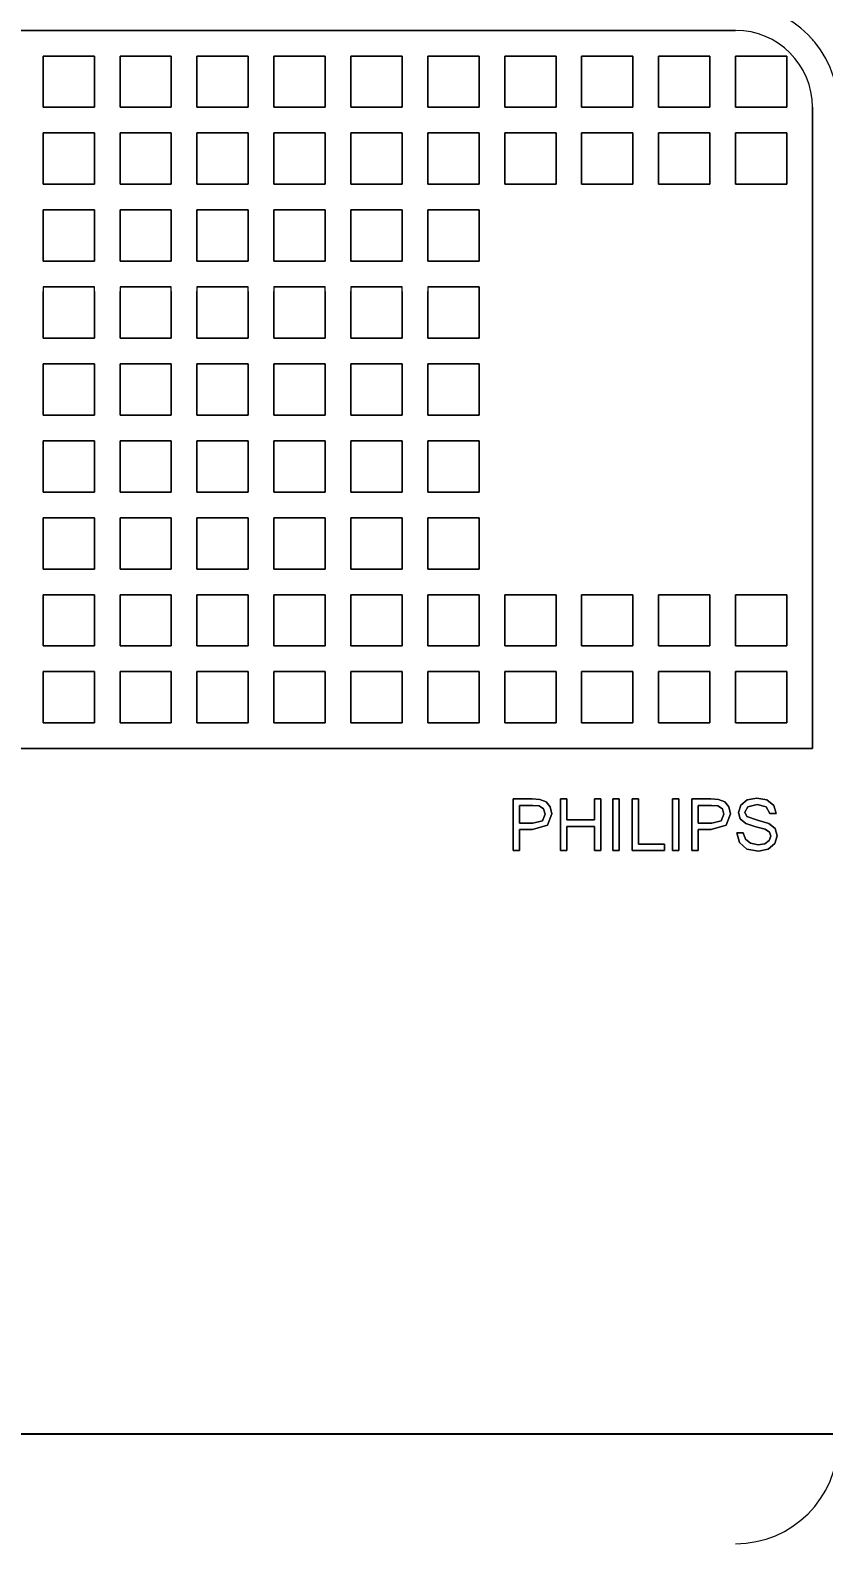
# Model space of a CAD drawing. Header units: millimetres. Extents: x -153298 to 620751, y -313239 to 250031.
# Drawn here: x 91790.9 to 91945.6, y -292047.8 to -291752.7 of the extents above; entities that cross this region are included whole.
import ezdxf

# ---------------------------------------------------------------- set-up
doc = ezdxf.new("R2010")
doc.units = ezdxf.units.MM
doc.layers.add('A-ANNO-DIMS', color=7, linetype='Continuous', lineweight=9)
doc.layers.add('E-LITE-EQPM', color=7, linetype='Continuous', lineweight=35)
doc.styles.add('Arial_2', font='arial.ttf', dxfattribs={"height": 3})
doc.dimstyles.new('DPA-DIM-3_0_T-T', dxfattribs={"dimscale": 304.8, "dimtxt": 306.07782, "dimasz": 0.656168, "dimexe": 0.656168, "dimexo": 0.0625, "dimgap": 0.164042, "dimtad": 1, "dimdec": 0, "dimzin": 0, "dimdsep": 46, "dimtxsty": 'Arial_2', "dimblk1": 'OBLIQUE', "dimblk2": 'OBLIQUE', "dimsah": 1, "dimcen": 0.09, "dimdle": 0.656168, "dimclrd": 7, "dimclre": 7, "dimclrt": 7, "dimadec": 8, "dimazin": 0, "dimtfac": 1, "dimtdec": 4, "dimtix": 1, "dimtmove": 0, "dimatfit": 3, "dimfxl": 1.312336, "dimfxlon": 1, "dimtvp": 1, "dimtolj": 1, "dimtzin": 0, "dimarcsym": 2})

# ---------------------------------------------------------------- blocks, each defined once
blk = doc.blocks.new('ACM_L18 - LED Flood Light Luminaire - ACM_L18 - LED Flood Light Luminaire-V253-2120-01 ENTRANCE 1 SECTION A')
at = {"layer": 'E-LITE-EQPM', "color": 7, "lineweight": 20}
for p, q in [((-891731.88, 104694), (-891321.88, 104694)), ((-891321.88, 104694), (-891731.88, 104694)), ((-891446.88, 104689), (-891456.88, 104689)), ((-891456.88, 104689), (-891456.88, 104679)), ((-891456.88, 104679), (-891456.88, 104689)), ((-891456.88, 104689), (-891446.88, 104689)), ((-891446.88, 104679), (-891446.88, 104689)), ((-891446.88, 104689), (-891446.88, 104679)), ((-891431.88, 104689), (-891441.88, 104689)), ((-891441.88, 104689), (-891441.88, 104679)), ((-891441.88, 104679), (-891441.88, 104689)), ((-891441.88, 104689), (-891431.88, 104689)), ((-891431.88, 104679), (-891431.88, 104689)), ((-891431.88, 104689), (-891431.88, 104679)), ((-891416.88, 104689), (-891426.88, 104689)), ((-891426.88, 104689), (-891426.88, 104679)), ((-891426.88, 104679), (-891426.88, 104689)), ((-891426.88, 104689), (-891416.88, 104689)), ((-891416.88, 104679), (-891416.88, 104689)), ((-891416.88, 104689), (-891416.88, 104679)), ((-891401.88, 104689), (-891411.88, 104689)), ((-891411.88, 104689), (-891411.88, 104679)), ((-891411.88, 104679), (-891411.88, 104689)), ((-891411.88, 104689), (-891401.88, 104689)), ((-891401.88, 104679), (-891401.88, 104689)), ((-891401.88, 104689), (-891401.88, 104679)), ((-891386.88, 104689), (-891396.88, 104689)), ((-891396.88, 104689), (-891396.88, 104679)), ((-891396.88, 104679), (-891396.88, 104689)), ((-891396.88, 104689), (-891386.88, 104689)), ((-891386.88, 104679), (-891386.88, 104689)), ((-891386.88, 104689), (-891386.88, 104679)), ((-891371.88, 104689), (-891381.88, 104689)), ((-891381.88, 104689), (-891381.88, 104679)), ((-891381.88, 104679), (-891381.88, 104689)), ((-891381.88, 104689), (-891371.88, 104689)), ((-891371.88, 104679), (-891371.88, 104689)), ((-891371.88, 104689), (-891371.88, 104679)), ((-891356.88, 104689), (-891366.88, 104689)), ((-891366.88, 104689), (-891366.88, 104679)), ((-891366.88, 104679), (-891366.88, 104689)), ((-891366.88, 104689), (-891356.88, 104689)), ((-891356.88, 104679), (-891356.88, 104689)), ((-891356.88, 104689), (-891356.88, 104679)), ((-891341.88, 104689), (-891351.88, 104689)), ((-891351.88, 104689), (-891351.88, 104679)), ((-891351.88, 104679), (-891351.88, 104689)), ((-891351.88, 104689), (-891341.88, 104689)), ((-891341.88, 104679), (-891341.88, 104689)), ((-891341.88, 104689), (-891341.88, 104679)), ((-891326.88, 104689), (-891336.88, 104689)), ((-891336.88, 104689), (-891336.88, 104679)), ((-891336.88, 104679), (-891336.88, 104689)), ((-891336.88, 104689), (-891326.88, 104689)), ((-891326.88, 104679), (-891326.88, 104689)), ((-891326.88, 104689), (-891326.88, 104679)), ((-891311.88, 104689), (-891321.88, 104689)), ((-891321.88, 104689), (-891321.88, 104679)), ((-891321.88, 104679), (-891321.88, 104689)), ((-891321.88, 104689), (-891311.88, 104689)), ((-891311.88, 104679), (-891311.88, 104689)), ((-891311.88, 104689), (-891311.88, 104679)), ((-891456.88, 104679), (-891446.88, 104679)), ((-891446.88, 104679), (-891456.88, 104679)), ((-891441.88, 104679), (-891431.88, 104679)), ((-891431.88, 104679), (-891441.88, 104679)), ((-891426.88, 104679), (-891416.88, 104679)), ((-891416.88, 104679), (-891426.88, 104679)), ((-891411.88, 104679), (-891401.88, 104679)), ((-891401.88, 104679), (-891411.88, 104679)), ((-891396.88, 104679), (-891386.88, 104679)), ((-891386.88, 104679), (-891396.88, 104679)), ((-891381.88, 104679), (-891371.88, 104679)), ((-891371.88, 104679), (-891381.88, 104679)), ((-891366.88, 104679), (-891356.88, 104679)), ((-891356.88, 104679), (-891366.88, 104679)), ((-891351.88, 104679), (-891341.88, 104679)), ((-891341.88, 104679), (-891351.88, 104679)), ((-891336.88, 104679), (-891326.88, 104679)), ((-891326.88, 104679), (-891336.88, 104679)), ((-891321.88, 104679), (-891311.88, 104679)), ((-891311.88, 104679), (-891321.88, 104679)), ((-891306.88, 104679), (-891306.88, 104554)), ((-891306.88, 104554), (-891306.88, 104679)), ((-891446.88, 104674), (-891456.88, 104674)), ((-891456.88, 104674), (-891456.88, 104664)), ((-891456.88, 104664), (-891456.88, 104674)), ((-891456.88, 104674), (-891446.88, 104674)), ((-891446.88, 104664), (-891446.88, 104674)), ((-891446.88, 104674), (-891446.88, 104664)), ((-891431.88, 104674), (-891441.88, 104674)), ((-891441.88, 104674), (-891441.88, 104664)), ((-891441.88, 104664), (-891441.88, 104674)), ((-891441.88, 104674), (-891431.88, 104674)), ((-891431.88, 104664), (-891431.88, 104674)), ((-891431.88, 104674), (-891431.88, 104664)), ((-891416.88, 104674), (-891426.88, 104674)), ((-891426.88, 104674), (-891426.88, 104664)), ((-891426.88, 104664), (-891426.88, 104674)), ((-891426.88, 104674), (-891416.88, 104674)), ((-891416.88, 104664), (-891416.88, 104674)), ((-891416.88, 104674), (-891416.88, 104664)), ((-891401.88, 104674), (-891411.88, 104674)), ((-891411.88, 104674), (-891411.88, 104664)), ((-891411.88, 104664), (-891411.88, 104674)), ((-891411.88, 104674), (-891401.88, 104674)), ((-891401.88, 104664), (-891401.88, 104674)), ((-891401.88, 104674), (-891401.88, 104664)), ((-891386.88, 104674), (-891396.88, 104674)), ((-891396.88, 104674), (-891396.88, 104664)), ((-891396.88, 104664), (-891396.88, 104674)), ((-891396.88, 104674), (-891386.88, 104674)), ((-891386.88, 104664), (-891386.88, 104674)), ((-891386.88, 104674), (-891386.88, 104664)), ((-891371.88, 104674), (-891381.88, 104674)), ((-891381.88, 104674), (-891381.88, 104664)), ((-891381.88, 104664), (-891381.88, 104674)), ((-891381.88, 104674), (-891371.88, 104674)), ((-891371.88, 104664), (-891371.88, 104674)), ((-891371.88, 104674), (-891371.88, 104664)), ((-891356.88, 104674), (-891366.88, 104674)), ((-891366.88, 104674), (-891366.88, 104664)), ((-891366.88, 104664), (-891366.88, 104674)), ((-891366.88, 104674), (-891356.88, 104674)), ((-891356.88, 104664), (-891356.88, 104674)), ((-891356.88, 104674), (-891356.88, 104664)), ((-891341.88, 104674), (-891351.88, 104674)), ((-891351.88, 104674), (-891351.88, 104664)), ((-891351.88, 104664), (-891351.88, 104674)), ((-891351.88, 104674), (-891341.88, 104674)), ((-891341.88, 104664), (-891341.88, 104674)), ((-891341.88, 104674), (-891341.88, 104664)), ((-891326.88, 104674), (-891336.88, 104674)), ((-891336.88, 104674), (-891336.88, 104664)), ((-891336.88, 104664), (-891336.88, 104674)), ((-891336.88, 104674), (-891326.88, 104674)), ((-891326.88, 104664), (-891326.88, 104674)), ((-891326.88, 104674), (-891326.88, 104664)), ((-891311.88, 104674), (-891321.88, 104674)), ((-891321.88, 104674), (-891321.88, 104664)), ((-891321.88, 104664), (-891321.88, 104674)), ((-891321.88, 104674), (-891311.88, 104674)), ((-891311.88, 104664), (-891311.88, 104674)), ((-891311.88, 104674), (-891311.88, 104664)), ((-891456.88, 104664), (-891446.88, 104664)), ((-891446.88, 104664), (-891456.88, 104664)), ((-891441.88, 104664), (-891431.88, 104664)), ((-891431.88, 104664), (-891441.88, 104664)), ((-891426.88, 104664), (-891416.88, 104664)), ((-891416.88, 104664), (-891426.88, 104664)), ((-891411.88, 104664), (-891401.88, 104664)), ((-891401.88, 104664), (-891411.88, 104664)), ((-891396.88, 104664), (-891386.88, 104664)), ((-891386.88, 104664), (-891396.88, 104664)), ((-891381.88, 104664), (-891371.88, 104664)), ((-891371.88, 104664), (-891381.88, 104664)), ((-891366.88, 104664), (-891356.88, 104664)), ((-891356.88, 104664), (-891366.88, 104664)), ((-891351.88, 104664), (-891341.88, 104664)), ((-891341.88, 104664), (-891351.88, 104664)), ((-891336.88, 104664), (-891326.88, 104664)), ((-891326.88, 104664), (-891336.88, 104664)), ((-891321.88, 104664), (-891311.88, 104664)), ((-891311.88, 104664), (-891321.88, 104664)), ((-891446.88, 104659), (-891456.88, 104659)), ((-891456.88, 104659), (-891456.88, 104649)), ((-891456.88, 104649), (-891456.88, 104659)), ((-891456.88, 104659), (-891446.88, 104659)), ((-891446.88, 104649), (-891446.88, 104659)), ((-891446.88, 104659), (-891446.88, 104649)), ((-891431.88, 104659), (-891441.88, 104659)), ((-891441.88, 104659), (-891441.88, 104649)), ((-891441.88, 104649), (-891441.88, 104659)), ((-891441.88, 104659), (-891431.88, 104659)), ((-891431.88, 104649), (-891431.88, 104659)), ((-891431.88, 104659), (-891431.88, 104649)), ((-891416.88, 104659), (-891426.88, 104659)), ((-891426.88, 104659), (-891426.88, 104649)), ((-891426.88, 104649), (-891426.88, 104659)), ((-891426.88, 104659), (-891416.88, 104659)), ((-891416.88, 104649), (-891416.88, 104659)), ((-891416.88, 104659), (-891416.88, 104649)), ((-891401.88, 104659), (-891411.88, 104659)), ((-891411.88, 104659), (-891411.88, 104649)), ((-891411.88, 104649), (-891411.88, 104659)), ((-891411.88, 104659), (-891401.88, 104659)), ((-891401.88, 104649), (-891401.88, 104659)), ((-891401.88, 104659), (-891401.88, 104649)), ((-891386.88, 104659), (-891396.88, 104659)), ((-891396.88, 104659), (-891396.88, 104649)), ((-891396.88, 104649), (-891396.88, 104659)), ((-891396.88, 104659), (-891386.88, 104659)), ((-891386.88, 104649), (-891386.88, 104659)), ((-891386.88, 104659), (-891386.88, 104649)), ((-891371.88, 104659), (-891381.88, 104659)), ((-891381.88, 104659), (-891381.88, 104649)), ((-891381.88, 104649), (-891381.88, 104659)), ((-891381.88, 104659), (-891371.88, 104659)), ((-891371.88, 104649), (-891371.88, 104659)), ((-891371.88, 104659), (-891371.88, 104649)), ((-891456.88, 104649), (-891446.88, 104649)), ((-891446.88, 104649), (-891456.88, 104649)), ((-891441.88, 104649), (-891431.88, 104649)), ((-891431.88, 104649), (-891441.88, 104649)), ((-891426.88, 104649), (-891416.88, 104649)), ((-891416.88, 104649), (-891426.88, 104649)), ((-891411.88, 104649), (-891401.88, 104649)), ((-891401.88, 104649), (-891411.88, 104649)), ((-891396.88, 104649), (-891386.88, 104649)), ((-891386.88, 104649), (-891396.88, 104649)), ((-891381.88, 104649), (-891371.88, 104649)), ((-891371.88, 104649), (-891381.88, 104649)), ((-891446.88, 104644), (-891456.88, 104644)), ((-891456.88, 104644), (-891456.88, 104634)), ((-891456.88, 104644), (-891446.88, 104644)), ((-891456.88, 104634), (-891456.88, 104643.07)), ((-891446.88, 104634), (-891446.88, 104644)), ((-891446.88, 104643.07), (-891446.88, 104634)), ((-891431.88, 104644), (-891441.88, 104644)), ((-891441.88, 104644), (-891441.88, 104634)), ((-891441.88, 104644), (-891431.88, 104644)), ((-891441.88, 104634), (-891441.88, 104643.07)), ((-891431.88, 104634), (-891431.88, 104644)), ((-891431.88, 104643.07), (-891431.88, 104634)), ((-891416.88, 104644), (-891426.88, 104644)), ((-891426.88, 104644), (-891426.88, 104634)), ((-891426.88, 104644), (-891416.88, 104644)), ((-891426.88, 104634), (-891426.88, 104643.07)), ((-891416.88, 104634), (-891416.88, 104644)), ((-891416.88, 104643.07), (-891416.88, 104634)), ((-891401.88, 104644), (-891411.88, 104644)), ((-891411.88, 104644), (-891411.88, 104634)), ((-891411.88, 104644), (-891401.88, 104644)), ((-891411.88, 104634), (-891411.88, 104643.07)), ((-891401.88, 104634), (-891401.88, 104644)), ((-891401.88, 104643.07), (-891401.88, 104634)), ((-891386.88, 104644), (-891396.88, 104644)), ((-891396.88, 104644), (-891396.88, 104634)), ((-891396.88, 104644), (-891386.88, 104644)), ((-891396.88, 104634), (-891396.88, 104643.07)), ((-891386.88, 104634), (-891386.88, 104644)), ((-891386.88, 104643.07), (-891386.88, 104634)), ((-891371.88, 104644), (-891381.88, 104644)), ((-891381.88, 104644), (-891381.88, 104634)), ((-891381.88, 104644), (-891371.88, 104644)), ((-891381.88, 104634), (-891381.88, 104643.07)), ((-891371.88, 104634), (-891371.88, 104644)), ((-891371.88, 104644), (-891371.88, 104634)), ((-891456.88, 104634), (-891446.88, 104634)), ((-891446.88, 104634), (-891456.88, 104634)), ((-891441.88, 104634), (-891431.88, 104634)), ((-891431.88, 104634), (-891441.88, 104634)), ((-891426.88, 104634), (-891416.88, 104634)), ((-891416.88, 104634), (-891426.88, 104634)), ((-891411.88, 104634), (-891401.88, 104634)), ((-891401.88, 104634), (-891411.88, 104634)), ((-891396.88, 104634), (-891386.88, 104634)), ((-891386.88, 104634), (-891396.88, 104634)), ((-891381.88, 104634), (-891371.88, 104634)), ((-891371.88, 104634), (-891381.88, 104634)), ((-891446.88, 104629), (-891456.88, 104629)), ((-891456.88, 104629), (-891456.88, 104619)), ((-891456.88, 104619), (-891456.88, 104629)), ((-891456.88, 104629), (-891446.88, 104629)), ((-891446.88, 104619), (-891446.88, 104629)), ((-891446.88, 104629), (-891446.88, 104619)), ((-891431.88, 104629), (-891441.88, 104629)), ((-891441.88, 104629), (-891441.88, 104619)), ((-891441.88, 104619), (-891441.88, 104629)), ((-891441.88, 104629), (-891431.88, 104629)), ((-891431.88, 104619), (-891431.88, 104629)), ((-891431.88, 104629), (-891431.88, 104619)), ((-891416.88, 104629), (-891426.88, 104629)), ((-891426.88, 104629), (-891426.88, 104619)), ((-891426.88, 104619), (-891426.88, 104629)), ((-891426.88, 104629), (-891416.88, 104629)), ((-891416.88, 104619), (-891416.88, 104629)), ((-891416.88, 104629), (-891416.88, 104619)), ((-891401.88, 104629), (-891411.88, 104629)), ((-891411.88, 104629), (-891411.88, 104619)), ((-891411.88, 104619), (-891411.88, 104629)), ((-891411.88, 104629), (-891401.88, 104629)), ((-891401.88, 104619), (-891401.88, 104629)), ((-891401.88, 104629), (-891401.88, 104619)), ((-891386.88, 104629), (-891396.88, 104629)), ((-891396.88, 104629), (-891396.88, 104619)), ((-891396.88, 104619), (-891396.88, 104629)), ((-891396.88, 104629), (-891386.88, 104629)), ((-891386.88, 104619), (-891386.88, 104629)), ((-891386.88, 104629), (-891386.88, 104619)), ((-891371.88, 104629), (-891381.88, 104629)), ((-891381.88, 104629), (-891381.88, 104619)), ((-891381.88, 104619), (-891381.88, 104629)), ((-891381.88, 104629), (-891371.88, 104629)), ((-891371.88, 104619), (-891371.88, 104629)), ((-891371.88, 104629), (-891371.88, 104619)), ((-891456.88, 104619), (-891446.88, 104619)), ((-891446.88, 104619), (-891456.88, 104619)), ((-891441.88, 104619), (-891431.88, 104619)), ((-891431.88, 104619), (-891441.88, 104619)), ((-891426.88, 104619), (-891416.88, 104619)), ((-891416.88, 104619), (-891426.88, 104619)), ((-891411.88, 104619), (-891401.88, 104619)), ((-891401.88, 104619), (-891411.88, 104619)), ((-891396.88, 104619), (-891386.88, 104619)), ((-891386.88, 104619), (-891396.88, 104619)), ((-891381.88, 104619), (-891371.88, 104619)), ((-891371.88, 104619), (-891381.88, 104619)), ((-891446.88, 104614), (-891456.88, 104614)), ((-891456.88, 104614), (-891456.88, 104604)), ((-891456.88, 104604), (-891456.88, 104614)), ((-891456.88, 104614), (-891446.88, 104614)), ((-891446.88, 104604), (-891446.88, 104614)), ((-891446.88, 104614), (-891446.88, 104604)), ((-891431.88, 104614), (-891441.88, 104614)), ((-891441.88, 104614), (-891441.88, 104604)), ((-891441.88, 104604), (-891441.88, 104614)), ((-891441.88, 104614), (-891431.88, 104614)), ((-891431.88, 104604), (-891431.88, 104614)), ((-891431.88, 104614), (-891431.88, 104604)), ((-891416.88, 104614), (-891426.88, 104614)), ((-891426.88, 104614), (-891426.88, 104604)), ((-891426.88, 104604), (-891426.88, 104614)), ((-891426.88, 104614), (-891416.88, 104614)), ((-891416.88, 104604), (-891416.88, 104614)), ((-891416.88, 104614), (-891416.88, 104604)), ((-891401.88, 104614), (-891411.88, 104614)), ((-891411.88, 104614), (-891411.88, 104604)), ((-891411.88, 104604), (-891411.88, 104614)), ((-891411.88, 104614), (-891401.88, 104614)), ((-891401.88, 104604), (-891401.88, 104614)), ((-891401.88, 104614), (-891401.88, 104604)), ((-891386.88, 104614), (-891396.88, 104614)), ((-891396.88, 104614), (-891396.88, 104604)), ((-891396.88, 104604), (-891396.88, 104614)), ((-891396.88, 104614), (-891386.88, 104614)), ((-891386.88, 104604), (-891386.88, 104614)), ((-891386.88, 104614), (-891386.88, 104604)), ((-891371.88, 104614), (-891381.88, 104614)), ((-891381.88, 104614), (-891381.88, 104604)), ((-891381.88, 104604), (-891381.88, 104614)), ((-891381.88, 104614), (-891371.88, 104614)), ((-891371.88, 104604), (-891371.88, 104614)), ((-891371.88, 104614), (-891371.88, 104604)), ((-891456.88, 104604), (-891446.88, 104604)), ((-891446.88, 104604), (-891456.88, 104604)), ((-891441.88, 104604), (-891431.88, 104604)), ((-891431.88, 104604), (-891441.88, 104604)), ((-891426.88, 104604), (-891416.88, 104604)), ((-891416.88, 104604), (-891426.88, 104604)), ((-891411.88, 104604), (-891401.88, 104604)), ((-891401.88, 104604), (-891411.88, 104604)), ((-891396.88, 104604), (-891386.88, 104604)), ((-891386.88, 104604), (-891396.88, 104604)), ((-891381.88, 104604), (-891371.88, 104604)), ((-891371.88, 104604), (-891381.88, 104604)), ((-891446.88, 104599), (-891456.88, 104599)), ((-891456.88, 104599), (-891456.88, 104589)), ((-891456.88, 104589), (-891456.88, 104599)), ((-891456.88, 104599), (-891446.88, 104599)), ((-891446.88, 104589), (-891446.88, 104599)), ((-891446.88, 104599), (-891446.88, 104589)), ((-891431.88, 104599), (-891441.88, 104599)), ((-891441.88, 104599), (-891441.88, 104589)), ((-891441.88, 104589), (-891441.88, 104599)), ((-891441.88, 104599), (-891431.88, 104599)), ((-891431.88, 104589), (-891431.88, 104599)), ((-891431.88, 104599), (-891431.88, 104589)), ((-891416.88, 104599), (-891426.88, 104599)), ((-891426.88, 104599), (-891426.88, 104589)), ((-891426.88, 104589), (-891426.88, 104599)), ((-891426.88, 104599), (-891416.88, 104599)), ((-891416.88, 104589), (-891416.88, 104599)), ((-891416.88, 104599), (-891416.88, 104589)), ((-891401.88, 104599), (-891411.88, 104599)), ((-891411.88, 104599), (-891411.88, 104589)), ((-891411.88, 104589), (-891411.88, 104599)), ((-891411.88, 104599), (-891401.88, 104599)), ((-891401.88, 104589), (-891401.88, 104599)), ((-891401.88, 104599), (-891401.88, 104589)), ((-891386.88, 104599), (-891396.88, 104599)), ((-891396.88, 104599), (-891396.88, 104589)), ((-891396.88, 104589), (-891396.88, 104599)), ((-891396.88, 104599), (-891386.88, 104599)), ((-891386.88, 104589), (-891386.88, 104599)), ((-891386.88, 104599), (-891386.88, 104589)), ((-891371.88, 104599), (-891381.88, 104599)), ((-891381.88, 104599), (-891381.88, 104589)), ((-891381.88, 104589), (-891381.88, 104599)), ((-891381.88, 104599), (-891371.88, 104599)), ((-891371.88, 104589), (-891371.88, 104599)), ((-891371.88, 104599), (-891371.88, 104589)), ((-891456.88, 104589), (-891446.88, 104589)), ((-891446.88, 104589), (-891456.88, 104589)), ((-891441.88, 104589), (-891431.88, 104589)), ((-891431.88, 104589), (-891441.88, 104589)), ((-891426.88, 104589), (-891416.88, 104589)), ((-891416.88, 104589), (-891426.88, 104589)), ((-891411.88, 104589), (-891401.88, 104589)), ((-891401.88, 104589), (-891411.88, 104589)), ((-891396.88, 104589), (-891386.88, 104589)), ((-891386.88, 104589), (-891396.88, 104589)), ((-891381.88, 104589), (-891371.88, 104589)), ((-891371.88, 104589), (-891381.88, 104589)), ((-891446.88, 104584), (-891456.88, 104584)), ((-891456.88, 104584), (-891456.88, 104574)), ((-891456.88, 104574), (-891456.88, 104584)), ((-891456.88, 104584), (-891446.88, 104584)), ((-891446.88, 104574), (-891446.88, 104584)), ((-891446.88, 104584), (-891446.88, 104574)), ((-891431.88, 104584), (-891441.88, 104584)), ((-891441.88, 104584), (-891441.88, 104574)), ((-891441.88, 104574), (-891441.88, 104584)), ((-891441.88, 104584), (-891431.88, 104584)), ((-891431.88, 104574), (-891431.88, 104584)), ((-891431.88, 104584), (-891431.88, 104574)), ((-891416.88, 104584), (-891426.88, 104584)), ((-891426.88, 104584), (-891426.88, 104574)), ((-891426.88, 104574), (-891426.88, 104584)), ((-891426.88, 104584), (-891416.88, 104584)), ((-891416.88, 104574), (-891416.88, 104584)), ((-891416.88, 104584), (-891416.88, 104574)), ((-891401.88, 104584), (-891411.88, 104584)), ((-891411.88, 104584), (-891411.88, 104574)), ((-891411.88, 104574), (-891411.88, 104584)), ((-891411.88, 104584), (-891401.88, 104584)), ((-891401.88, 104574), (-891401.88, 104584)), ((-891401.88, 104584), (-891401.88, 104574)), ((-891386.88, 104584), (-891396.88, 104584)), ((-891396.88, 104584), (-891396.88, 104574)), ((-891396.88, 104574), (-891396.88, 104584)), ((-891396.88, 104584), (-891386.88, 104584)), ((-891386.88, 104574), (-891386.88, 104584)), ((-891386.88, 104584), (-891386.88, 104574)), ((-891371.88, 104584), (-891381.88, 104584)), ((-891381.88, 104584), (-891381.88, 104574)), ((-891381.88, 104574), (-891381.88, 104584)), ((-891381.88, 104584), (-891371.88, 104584)), ((-891371.88, 104574), (-891371.88, 104584)), ((-891371.88, 104584), (-891371.88, 104574)), ((-891356.88, 104584), (-891366.88, 104584)), ((-891366.88, 104584), (-891366.88, 104574)), ((-891366.88, 104574), (-891366.88, 104584)), ((-891366.88, 104584), (-891356.88, 104584)), ((-891356.88, 104574), (-891356.88, 104584)), ((-891356.88, 104584), (-891356.88, 104574)), ((-891341.88, 104584), (-891351.88, 104584)), ((-891351.88, 104584), (-891351.88, 104574)), ((-891351.88, 104574), (-891351.88, 104584)), ((-891351.88, 104584), (-891341.88, 104584)), ((-891341.88, 104574), (-891341.88, 104584)), ((-891341.88, 104584), (-891341.88, 104574)), ((-891326.88, 104584), (-891336.88, 104584)), ((-891336.88, 104584), (-891336.88, 104574)), ((-891336.88, 104574), (-891336.88, 104584)), ((-891336.88, 104584), (-891326.88, 104584)), ((-891326.88, 104574), (-891326.88, 104584)), ((-891326.88, 104584), (-891326.88, 104574)), ((-891311.88, 104584), (-891321.88, 104584)), ((-891321.88, 104584), (-891321.88, 104574)), ((-891321.88, 104574), (-891321.88, 104584)), ((-891321.88, 104584), (-891311.88, 104584)), ((-891311.88, 104574), (-891311.88, 104584)), ((-891311.88, 104584), (-891311.88, 104574)), ((-891456.88, 104574), (-891446.88, 104574)), ((-891446.88, 104574), (-891456.88, 104574)), ((-891441.88, 104574), (-891431.88, 104574)), ((-891431.88, 104574), (-891441.88, 104574)), ((-891426.88, 104574), (-891416.88, 104574)), ((-891416.88, 104574), (-891426.88, 104574)), ((-891411.88, 104574), (-891401.88, 104574)), ((-891401.88, 104574), (-891411.88, 104574)), ((-891396.88, 104574), (-891386.88, 104574)), ((-891386.88, 104574), (-891396.88, 104574)), ((-891381.88, 104574), (-891371.88, 104574)), ((-891371.88, 104574), (-891381.88, 104574)), ((-891366.88, 104574), (-891356.88, 104574)), ((-891356.88, 104574), (-891366.88, 104574)), ((-891351.88, 104574), (-891341.88, 104574)), ((-891341.88, 104574), (-891351.88, 104574)), ((-891336.88, 104574), (-891326.88, 104574)), ((-891326.88, 104574), (-891336.88, 104574)), ((-891321.88, 104574), (-891311.88, 104574)), ((-891311.88, 104574), (-891321.88, 104574)), ((-891446.88, 104569), (-891456.88, 104569)), ((-891456.88, 104569), (-891456.88, 104559)), ((-891456.88, 104559), (-891456.88, 104569)), ((-891456.88, 104569), (-891446.88, 104569)), ((-891446.88, 104559), (-891446.88, 104569)), ((-891446.88, 104569), (-891446.88, 104559)), ((-891431.88, 104569), (-891441.88, 104569)), ((-891441.88, 104569), (-891441.88, 104559)), ((-891441.88, 104559), (-891441.88, 104569)), ((-891441.88, 104569), (-891431.88, 104569)), ((-891431.88, 104559), (-891431.88, 104569)), ((-891431.88, 104569), (-891431.88, 104559)), ((-891416.88, 104569), (-891426.88, 104569)), ((-891426.88, 104569), (-891426.88, 104559)), ((-891426.88, 104559), (-891426.88, 104569)), ((-891426.88, 104569), (-891416.88, 104569)), ((-891416.88, 104559), (-891416.88, 104569)), ((-891416.88, 104569), (-891416.88, 104559)), ((-891401.88, 104569), (-891411.88, 104569)), ((-891411.88, 104569), (-891411.88, 104559)), ((-891411.88, 104559), (-891411.88, 104569)), ((-891411.88, 104569), (-891401.88, 104569)), ((-891401.88, 104559), (-891401.88, 104569)), ((-891401.88, 104569), (-891401.88, 104559)), ((-891386.88, 104569), (-891396.88, 104569)), ((-891396.88, 104569), (-891396.88, 104559)), ((-891396.88, 104559), (-891396.88, 104569)), ((-891396.88, 104569), (-891386.88, 104569)), ((-891386.88, 104559), (-891386.88, 104569)), ((-891386.88, 104569), (-891386.88, 104559)), ((-891371.88, 104569), (-891381.88, 104569)), ((-891381.88, 104569), (-891381.88, 104559)), ((-891381.88, 104559), (-891381.88, 104569)), ((-891381.88, 104569), (-891371.88, 104569)), ((-891371.88, 104559), (-891371.88, 104569)), ((-891371.88, 104569), (-891371.88, 104559)), ((-891356.88, 104569), (-891366.88, 104569)), ((-891366.88, 104569), (-891366.88, 104559)), ((-891366.88, 104559), (-891366.88, 104569)), ((-891366.88, 104569), (-891356.88, 104569)), ((-891356.88, 104559), (-891356.88, 104569)), ((-891356.88, 104569), (-891356.88, 104559)), ((-891341.88, 104569), (-891351.88, 104569)), ((-891351.88, 104569), (-891351.88, 104559)), ((-891351.88, 104559), (-891351.88, 104569)), ((-891351.88, 104569), (-891341.88, 104569)), ((-891341.88, 104559), (-891341.88, 104569)), ((-891341.88, 104569), (-891341.88, 104559)), ((-891326.88, 104569), (-891336.88, 104569)), ((-891336.88, 104569), (-891336.88, 104559)), ((-891336.88, 104559), (-891336.88, 104569)), ((-891336.88, 104569), (-891326.88, 104569)), ((-891326.88, 104559), (-891326.88, 104569)), ((-891326.88, 104569), (-891326.88, 104559)), ((-891311.88, 104569), (-891321.88, 104569)), ((-891321.88, 104569), (-891321.88, 104559)), ((-891321.88, 104559), (-891321.88, 104569)), ((-891321.88, 104569), (-891311.88, 104569)), ((-891311.88, 104559), (-891311.88, 104569)), ((-891311.88, 104569), (-891311.88, 104559)), ((-891456.88, 104559), (-891446.88, 104559)), ((-891446.88, 104559), (-891456.88, 104559)), ((-891441.88, 104559), (-891431.88, 104559)), ((-891431.88, 104559), (-891441.88, 104559)), ((-891426.88, 104559), (-891416.88, 104559)), ((-891416.88, 104559), (-891426.88, 104559)), ((-891411.88, 104559), (-891401.88, 104559)), ((-891401.88, 104559), (-891411.88, 104559)), ((-891396.88, 104559), (-891386.88, 104559)), ((-891386.88, 104559), (-891396.88, 104559)), ((-891381.88, 104559), (-891371.88, 104559)), ((-891371.88, 104559), (-891381.88, 104559)), ((-891366.88, 104559), (-891356.88, 104559)), ((-891356.88, 104559), (-891366.88, 104559)), ((-891351.88, 104559), (-891341.88, 104559)), ((-891341.88, 104559), (-891351.88, 104559)), ((-891336.88, 104559), (-891326.88, 104559)), ((-891326.88, 104559), (-891336.88, 104559)), ((-891321.88, 104559), (-891311.88, 104559)), ((-891311.88, 104559), (-891321.88, 104559)), ((-891306.88, 104554), (-891746.88, 104554)), ((-891746.88, 104554), (-891306.88, 104554)), ((-891361.53, 104544.18), (-891365.25, 104544.18)), ((-891365.25, 104544.18), (-891365.25, 104534.13)), ((-891365.25, 104534.13), (-891365.25, 104544.18)), ((-891365.25, 104544.18), (-891361.53, 104544.18)), ((-891364, 104539.47), (-891364, 104542.92)), ((-891364, 104542.92), (-891361.4, 104542.92)), ((-891361.4, 104542.92), (-891364, 104542.92)), ((-891364, 104542.92), (-891364, 104539.47)), ((-891360.03, 104544.08), (-891361.53, 104544.18)), ((-891361.53, 104544.18), (-891360.03, 104544.08)), ((-891361.4, 104542.92), (-891360.15, 104542.84)), ((-891360.15, 104542.84), (-891361.4, 104542.92)), ((-891360.15, 104542.84), (-891359.3, 104542.27)), ((-891359.3, 104542.27), (-891360.15, 104542.84)), ((-891358.81, 104543.61), (-891360.03, 104544.08)), ((-891360.03, 104544.08), (-891358.81, 104543.61)), ((-891358.02, 104542.64), (-891358.81, 104543.61)), ((-891358.81, 104543.61), (-891358.02, 104542.64)), ((-891357.72, 104541.27), (-891358.02, 104542.64)), ((-891358.02, 104542.64), (-891357.72, 104541.27)), ((-891354.74, 104544.18), (-891355.99, 104544.18)), ((-891355.99, 104544.18), (-891355.99, 104534.13)), ((-891355.99, 104534.13), (-891355.99, 104544.18)), ((-891355.99, 104544.18), (-891354.74, 104544.18)), ((-891354.74, 104540.1), (-891354.74, 104544.18)), ((-891354.74, 104544.18), (-891354.74, 104540.1)), ((-891348.15, 104544.18), (-891349.4, 104544.18)), ((-891349.4, 104544.18), (-891349.4, 104540.1)), ((-891349.4, 104540.1), (-891349.4, 104544.18)), ((-891349.4, 104544.18), (-891348.15, 104544.18)), ((-891348.15, 104534.13), (-891348.15, 104544.18)), ((-891348.15, 104544.18), (-891348.15, 104534.13)), ((-891344.54, 104544.18), (-891345.79, 104544.18)), ((-891345.79, 104544.18), (-891345.79, 104534.13)), ((-891345.79, 104534.13), (-891345.79, 104544.18)), ((-891345.79, 104544.18), (-891344.54, 104544.18)), ((-891344.54, 104534.13), (-891344.54, 104544.18)), ((-891344.54, 104544.18), (-891344.54, 104534.13)), ((-891340.77, 104544.18), (-891342.02, 104544.18)), ((-891342.02, 104544.18), (-891342.02, 104534.13)), ((-891342.02, 104534.13), (-891342.02, 104544.18)), ((-891342.02, 104544.18), (-891340.77, 104544.18)), ((-891340.77, 104535.39), (-891340.77, 104544.18)), ((-891340.77, 104544.18), (-891340.77, 104535.39)), ((-891332.92, 104544.18), (-891334.18, 104544.18)), ((-891334.18, 104544.18), (-891334.18, 104534.13)), ((-891334.18, 104534.13), (-891334.18, 104544.18)), ((-891334.18, 104544.18), (-891332.92, 104544.18)), ((-891332.92, 104534.13), (-891332.92, 104544.18)), ((-891332.92, 104544.18), (-891332.92, 104534.13)), ((-891326.69, 104544.18), (-891330.41, 104544.18)), ((-891330.41, 104544.18), (-891330.41, 104534.13)), ((-891330.41, 104534.13), (-891330.41, 104544.18)), ((-891330.41, 104544.18), (-891326.69, 104544.18)), ((-891329.15, 104539.47), (-891329.15, 104542.92)), ((-891329.15, 104542.92), (-891326.56, 104542.92)), ((-891326.56, 104542.92), (-891329.15, 104542.92)), ((-891329.15, 104542.92), (-891329.15, 104539.47)), ((-891325.18, 104544.08), (-891326.69, 104544.18)), ((-891326.69, 104544.18), (-891325.18, 104544.08)), ((-891326.56, 104542.92), (-891325.3, 104542.84)), ((-891325.3, 104542.84), (-891326.56, 104542.92)), ((-891325.3, 104542.84), (-891324.45, 104542.27)), ((-891324.45, 104542.27), (-891325.3, 104542.84)), ((-891323.96, 104543.61), (-891325.18, 104544.08)), ((-891325.18, 104544.08), (-891323.96, 104543.61)), ((-891323.17, 104542.64), (-891323.96, 104543.61)), ((-891323.96, 104543.61), (-891323.17, 104542.64)), ((-891322.87, 104541.27), (-891323.17, 104542.64)), ((-891323.17, 104542.64), (-891322.87, 104541.27)), ((-891320.87, 104542.99), (-891321.3, 104541.57)), ((-891321.3, 104541.57), (-891320.87, 104542.99)), ((-891319.6, 104544), (-891320.87, 104542.99)), ((-891320.87, 104542.99), (-891319.6, 104544)), ((-891320.05, 104541.61), (-891319.48, 104542.65)), ((-891319.48, 104542.65), (-891320.05, 104541.61)), ((-891317.74, 104544.34), (-891319.6, 104544)), ((-891319.6, 104544), (-891317.74, 104544.34)), ((-891319.48, 104542.65), (-891317.69, 104543.08)), ((-891317.69, 104543.08), (-891319.48, 104542.65)), ((-891315.75, 104543.98), (-891317.74, 104544.34)), ((-891317.74, 104544.34), (-891315.75, 104543.98)), ((-891317.69, 104543.08), (-891315.89, 104542.64)), ((-891315.89, 104542.64), (-891317.69, 104543.08)), ((-891315.89, 104542.64), (-891315.18, 104541.35)), ((-891315.18, 104541.35), (-891315.89, 104542.64)), ((-891314.43, 104542.93), (-891315.75, 104543.98)), ((-891315.75, 104543.98), (-891314.43, 104542.93)), ((-891313.93, 104541.35), (-891314.43, 104542.93)), ((-891314.43, 104542.93), (-891313.93, 104541.35)), ((-891359.52, 104539.93), (-891361.37, 104539.47)), ((-891361.37, 104539.47), (-891359.52, 104539.93)), ((-891358.98, 104541.23), (-891359.52, 104539.93)), ((-891359.52, 104539.93), (-891358.98, 104541.23)), ((-891359.3, 104542.27), (-891358.98, 104541.23)), ((-891358.98, 104541.23), (-891359.3, 104542.27)), ((-891358.53, 104539.1), (-891357.72, 104541.27)), ((-891357.72, 104541.27), (-891358.53, 104539.1)), ((-891349.4, 104540.1), (-891354.74, 104540.1)), ((-891354.74, 104540.1), (-891349.4, 104540.1)), ((-891324.68, 104539.93), (-891326.53, 104539.47)), ((-891326.53, 104539.47), (-891324.68, 104539.93)), ((-891324.13, 104541.23), (-891324.68, 104539.93)), ((-891324.68, 104539.93), (-891324.13, 104541.23)), ((-891324.45, 104542.27), (-891324.13, 104541.23)), ((-891324.13, 104541.23), (-891324.45, 104542.27)), ((-891323.68, 104539.1), (-891322.87, 104541.27)), ((-891322.87, 104541.27), (-891323.68, 104539.1)), ((-891321.3, 104541.57), (-891320.95, 104540.32)), ((-891320.95, 104540.32), (-891321.3, 104541.57)), ((-891320.95, 104540.32), (-891319.88, 104539.39)), ((-891319.88, 104539.39), (-891320.95, 104540.32)), ((-891319.65, 104540.74), (-891320.05, 104541.61)), ((-891320.05, 104541.61), (-891319.65, 104540.74)), ((-891317.6, 104540.04), (-891319.65, 104540.74)), ((-891319.65, 104540.74), (-891317.6, 104540.04)), ((-891315.38, 104539.41), (-891317.6, 104540.04)), ((-891317.6, 104540.04), (-891315.38, 104539.41)), ((-891315.18, 104541.35), (-891313.93, 104541.35)), ((-891313.93, 104541.35), (-891315.18, 104541.35)), ((-891361.37, 104539.47), (-891364, 104539.47)), ((-891364, 104539.47), (-891361.37, 104539.47)), ((-891364, 104534.13), (-891364, 104538.22)), ((-891364, 104538.22), (-891361.45, 104538.22)), ((-891361.45, 104538.22), (-891364, 104538.22)), ((-891364, 104538.22), (-891364, 104534.13)), ((-891361.45, 104538.22), (-891358.53, 104539.1)), ((-891358.53, 104539.1), (-891361.45, 104538.22)), ((-891354.74, 104534.13), (-891354.74, 104538.84)), ((-891354.74, 104538.84), (-891349.4, 104538.84)), ((-891349.4, 104538.84), (-891354.74, 104538.84)), ((-891354.74, 104538.84), (-891354.74, 104534.13)), ((-891349.4, 104538.84), (-891349.4, 104534.13)), ((-891349.4, 104534.13), (-891349.4, 104538.84)), ((-891326.53, 104539.47), (-891329.15, 104539.47)), ((-891329.15, 104539.47), (-891326.53, 104539.47)), ((-891329.15, 104534.13), (-891329.15, 104538.22)), ((-891329.15, 104538.22), (-891326.6, 104538.22)), ((-891326.6, 104538.22), (-891329.15, 104538.22)), ((-891329.15, 104538.22), (-891329.15, 104534.13)), ((-891326.6, 104538.22), (-891323.68, 104539.1)), ((-891323.68, 104539.1), (-891326.6, 104538.22)), ((-891321.62, 104537.59), (-891321.08, 104535.67)), ((-891320.36, 104537.59), (-891321.62, 104537.59)), ((-891321.62, 104537.59), (-891320.36, 104537.59)), ((-891321.08, 104535.67), (-891321.62, 104537.59)), ((-891319.96, 104536.33), (-891320.36, 104537.59)), ((-891320.36, 104537.59), (-891319.96, 104536.33)), ((-891319.88, 104539.39), (-891317.92, 104538.77)), ((-891317.92, 104538.77), (-891319.88, 104539.39)), ((-891317.92, 104538.77), (-891316.09, 104538.29)), ((-891316.09, 104538.29), (-891317.92, 104538.77)), ((-891316.09, 104538.29), (-891315.23, 104537.72)), ((-891315.23, 104537.72), (-891316.09, 104538.29)), ((-891314.16, 104538.39), (-891315.38, 104539.41)), ((-891315.38, 104539.41), (-891314.16, 104538.39)), ((-891315.03, 104536.94), (-891315.3, 104536.09)), ((-891315.3, 104536.09), (-891315.03, 104536.94)), ((-891315.23, 104537.72), (-891315.03, 104536.94)), ((-891315.03, 104536.94), (-891315.23, 104537.72)), ((-891314.22, 104535.47), (-891313.77, 104536.97)), ((-891313.77, 104536.97), (-891314.22, 104535.47)), ((-891313.77, 104536.97), (-891314.16, 104538.39)), ((-891314.16, 104538.39), (-891313.77, 104536.97)), ((-891365.25, 104534.13), (-891364, 104534.13)), ((-891364, 104534.13), (-891365.25, 104534.13)), ((-891355.99, 104534.13), (-891354.74, 104534.13)), ((-891354.74, 104534.13), (-891355.99, 104534.13)), ((-891349.4, 104534.13), (-891348.15, 104534.13)), ((-891348.15, 104534.13), (-891349.4, 104534.13)), ((-891345.79, 104534.13), (-891344.54, 104534.13)), ((-891344.54, 104534.13), (-891345.79, 104534.13)), ((-891342.02, 104534.13), (-891335.75, 104534.13)), ((-891335.75, 104534.13), (-891342.02, 104534.13)), ((-891335.75, 104535.39), (-891340.77, 104535.39)), ((-891340.77, 104535.39), (-891335.75, 104535.39)), ((-891335.75, 104534.13), (-891335.75, 104535.39)), ((-891335.75, 104535.39), (-891335.75, 104534.13)), ((-891334.18, 104534.13), (-891332.92, 104534.13)), ((-891332.92, 104534.13), (-891334.18, 104534.13)), ((-891330.41, 104534.13), (-891329.15, 104534.13)), ((-891329.15, 104534.13), (-891330.41, 104534.13)), ((-891321.08, 104535.67), (-891319.66, 104534.4)), ((-891319.66, 104534.4), (-891321.08, 104535.67)), ((-891318.97, 104535.54), (-891319.96, 104536.33)), ((-891319.96, 104536.33), (-891318.97, 104535.54)), ((-891319.66, 104534.4), (-891317.41, 104533.98)), ((-891317.41, 104533.98), (-891319.66, 104534.4)), ((-891317.46, 104535.23), (-891318.97, 104535.54)), ((-891318.97, 104535.54), (-891317.46, 104535.23)), ((-891316.15, 104535.46), (-891317.46, 104535.23)), ((-891317.46, 104535.23), (-891316.15, 104535.46)), ((-891317.41, 104533.98), (-891315.52, 104534.37)), ((-891315.52, 104534.37), (-891317.41, 104533.98)), ((-891315.3, 104536.09), (-891316.15, 104535.46)), ((-891316.15, 104535.46), (-891315.3, 104536.09)), ((-891315.52, 104534.37), (-891314.22, 104535.47)), ((-891314.22, 104535.47), (-891315.52, 104534.37))]:
    blk.add_line(p, q, dxfattribs=at)
for centre, radius, start, end in [((-891321.88, 104679), 20, 0, 90), ((-891321.88, 104679), 15, 0, 90), ((-891321.88, 104679), 15, 0, 90), ((-891321.88, 104419), 20, 270, 0)]:
    blk.add_arc(centre, radius, start, end, dxfattribs=at)
blk.add_open_spline([(-891305.75, 104690.82), (-891305.96, 104691.11), (-891306.35, 104691.61), (-891306.76, 104692.09), (-891306.94, 104692.3)], degree=3, knots=[0.42857143, 0.42857143, 0.42857143, 0.42857143, 0.46428571, 0.49118854, 0.49118854, 0.49118854, 0.49118854], dxfattribs=at)
blk = doc.blocks.new('PPL-C-AECM-1-PP19-EE-M3-0001_rvt-1-2120-01 ENTRANCE 1 SECTION A')
at = {"layer": 'E-LITE-EQPM', "color": 7, "lineweight": 20}
blk.add_blockref('ACM_L18 - LED Flood Light Luminaire - ACM_L18 - LED Flood Light Luminaire-V253-2120-01 ENTRANCE 1 SECTION A', (0, 0), dxfattribs=at)
blk = doc.blocks.new('_Oblique')
at = {"color": 7, "linetype": 'ByBlock', "lineweight": -2}
blk.add_line((-0.5, -0.5), (0.5, 0.5), dxfattribs=at)
blk = doc.blocks.new('*D3764')
at = {"layer": 'A-ANNO-DIMS', "color": 7, "lineweight": -2, "transparency": 16777216}
for p, q in [((97242.88, -291645.36), (97242.88, -292226.31)), ((88642.88, -292407.26), (88642.88, -291826.31)), ((88442.88, -292026.31), (97442.88, -292026.31))]:
    blk.add_line(p, q, dxfattribs=at)
at = {"layer": 'DEFPOINTS', "color": 7, "transparency": 16777216}
for p in [(97242.88, -291626.31), (97242.88, -292026.31), (88642.88, -292426.31)]:
    blk.add_point(p, dxfattribs=at)
at = {"layer": 'A-ANNO-DIMS', "color": 7, "lineweight": -2, "transparency": 16777216, "xscale": 200, "yscale": 200, "zscale": 200, "rotation": 180}
blk.add_blockref('_Oblique', (88642.88, -292026.31), dxfattribs=at)
at = {"layer": 'A-ANNO-DIMS', "color": 7, "lineweight": -2, "transparency": 16777216, "xscale": 200, "yscale": 200, "zscale": 200}
blk.add_blockref('_Oblique', (97242.88, -292026.31), dxfattribs=at)
at = {"layer": 'A-ANNO-DIMS', "color": 7, "transparency": 16777216, "insert": (92942.88, -291974.78), "char_height": 3, "width": 1107.5308, "attachment_point": 5, "style": 'Arial_2'}
blk.add_mtext('\\A1;8600', dxfattribs=at)

msp = doc.modelspace()

# ---------------------------------------------------------------- block references
at = {"color": 7, "lineweight": 5}
msp.add_blockref('PPL-C-AECM-1-PP19-EE-M3-0001_rvt-1-2120-01 ENTRANCE 1 SECTION A', (983250.2539, -396446.753), dxfattribs=at)

# ---------------------------------------------------------------- dimensions: what is measured, and where the dimension line sits
at = {"layer": 'A-ANNO-DIMS', "color": 7}
dim = msp.add_linear_dim(base=(97242.88, -292026.3081), p1=(88642.88, -292426.3081), p2=(97242.88, -291626.3081), dimstyle='DPA-DIM-3_0_T-T', override={"dimpost": '<>', "dimclrd": 7, "dimclre": 7, "dimclrt": 7, "dimfxl": 8637.129153}, dxfattribs=at)
dim.commit()
dim.dimension.update_dxf_attribs({"geometry": '*D3764', "text_midpoint": (92942.88, -291974.7764)})

doc.saveas('drawing.dxf')
